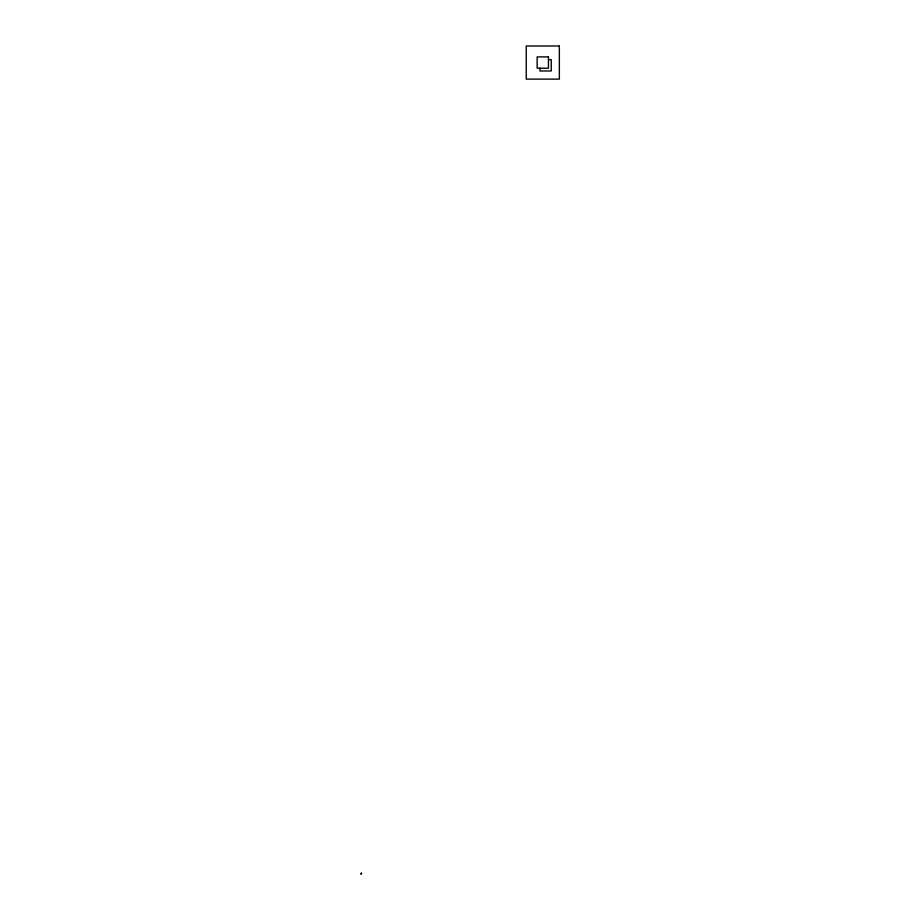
<?xml version="1.0" encoding="UTF-8"?>
<svg xmlns="http://www.w3.org/2000/svg" width="920" height="920" viewBox="0 0 920 920"><rect width="100%" height="100%" fill="white"/><g stroke="black" fill="none" stroke-linecap="round" stroke-linejoin="round"><path stroke-width="1.38" d="M548.435 59.673L551.264 59.673L551.264 70.978L539.959 70.978L539.959 68.149M361.479 873.16L360.64 874L361.479 874L361.479 873.16M559.36 46L526.24 46L526.24 79.12L559.36 79.12L559.36 46M548.458 56.902L537.142 56.902L537.142 68.218L548.458 68.218L548.458 56.902"/></g></svg>
